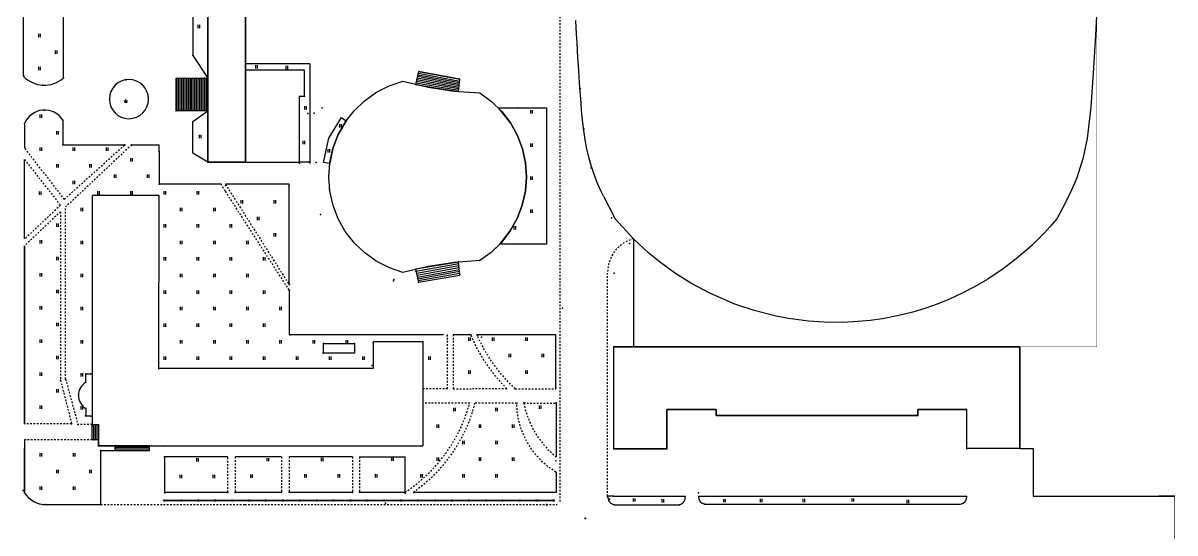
# Model space of a CAD drawing. Extents: x -992 to 2561, y -723 to 1492.
# Drawn here: x 2212.8 to 2560.7, y 1068.1 to 1222.2 of the extents above; entities that cross this region are included whole.
import ezdxf

# ---------------------------------------------------------------- set-up
doc = ezdxf.new("R2010")
doc.units = 0
doc.header["$LTSCALE"] = 0.5
doc.header["$PDSIZE"] = 0.2
doc.linetypes.add('X6', pattern=[2, 1, -1])
doc.layers.get('0').update_dxf_attribs({"linetype": 'CONTINUOUS'})
doc.layers.add('ASSIST', color=7, linetype='CONTINUOUS', plot=False)
for name, color, linetype in [('DLDW', 11, 'CONTINUOUS'), ('DLSS', 4, 'CONTINUOUS'), ('JMD', 6, 'CONTINUOUS'), ('ZBTZ', 3, 'CONTINUOUS'), ('ZDH', 1, 'CONTINUOUS')]:
    doc.layers.add(name, color=color, linetype=linetype)
doc.linetypes.add('1161', pattern='A,0,[149,AAA.SHX,S=0.15,R=0,X=0,Y=0],-1.6', length=1.6)
doc.linetypes.add('443', pattern='A,9.4,[169,AAA.SHX,S=1,R=0,X=0,Y=0.15],0.6', length=10)
doc.linetypes.add('444', pattern='A,4.5,[145,AAA.SHX,S=1,R=0,X=0,Y=1],4.5,-0.5,[146,AAA.SHX,S=1,R=0,X=0,Y=0],-0.5', length=10)

# ---------------------------------------------------------------- blocks, each defined once
blk = doc.blocks.new('gc121')
for p, q in [((-0.5, -1), (-0.5, 1)), ((0.5, -1), (0.5, 1))]:
    blk.add_line(p, q)
blk = doc.blocks.new('gc170')
at = {"linetype": 'Continuous'}
blk.add_circle((0, 0), 0.5, dxfattribs=at)
blk = doc.blocks.new('gc124')
for p, q in [((-1, 1), (0, 0)), ((-0.8, 0), (0.8, 0)), ((0, 0), (0, 1.6)), ((0, 0), (1, 1))]:
    blk.add_line(p, q)

msp = doc.modelspace()

# ---------------------------------------------------------------- linework, layer by layer
at = {"layer": 'ASSIST', "linetype": 'Continuous', "flags": 128}
for points, elevation in [([(2332.27, 1207.57), (2331.34, 1203.65), (2344.35, 1201.48), (2344.72, 1205.23)], 80.17), ([(2259.06, 1205.56), (2268.6, 1205.56), (2268.6, 1195.71), (2259.06, 1195.71)], 78.17), ([(2331.32, 1147.8), (2332.27, 1143.9), (2344.74, 1145.97), (2344.35, 1149.95)], 80.68), ([(2240.5, 1094.43), (2240.5, 1092.99), (2250.99, 1092.99), (2250.99, 1094.43)], 0.2), ([(2372.99, 1077.88), (2255.47, 1077.88)], 2.6)]:
    msp.add_lwpolyline(points, close=True, dxfattribs=dict(at, elevation=elevation))
at = {"layer": 'ASSIST', "linetype": 'Continuous', "elevation": 2.6, "flags": 128}
msp.add_lwpolyline([(2372.99, 1077.88), (2372.99, 1077.88)], dxfattribs=at)
at = {"layer": 'DLDW', "linetype": 'Continuous', "elevation": 2.6, "flags": 128}
for points in [[(2537.13, 1226.21), (2536.73, 1218.53), (2536.1, 1208.62), (2535.28, 1196.75), (2534.21, 1187.3), (2532.92, 1181.13), (2531.62, 1176.98), (2531.05, 1175.42), (2528.97, 1170.55), (2526.61, 1165.86), (2525.03, 1162.97), (2522.97, 1160.58), (2521.19, 1158.65), (2519.64, 1157.06), (2517.57, 1155.06), (2515.32, 1153.03), (2512.3, 1150.51), (2508.53, 1147.68), (2504.17, 1144.78), (2500.16, 1142.43), (2496.48, 1140.52), (2492.64, 1138.75), (2488.94, 1137.26), (2485.51, 1136.05), (2481.53, 1134.84), (2477.29, 1133.78), (2472.38, 1132.83), (2468.66, 1132.3), (2465.07, 1131.95), (2460.41, 1131.71), (2454.81, 1131.76), (2450, 1132.09), (2444.01, 1132.88), (2440.28, 1133.59), (2433.62, 1135.29), (2427.78, 1137.25), (2420.46, 1140.4), (2414.53, 1143.58), (2409.53, 1146.74), (2404.88, 1150.14), (2401.9, 1152.58), (2397.14, 1156.98)], [(2388.06, 1169.88), (2387.39, 1171.3), (2386.9, 1172.39), (2386.41, 1173.53), (2386.02, 1174.48), (2385.48, 1175.88), (2385.05, 1177.05), (2384.47, 1178.8), (2383.94, 1180.58), (2383.64, 1181.7), (2383.07, 1184.16), (2382.67, 1186.25), (2382.14, 1189.71), (2381.86, 1192.08), (2381.68, 1193.85), (2381.49, 1195.97), (2381.33, 1197.99), (2381.15, 1200.5), (2381, 1202.64), (2380.8, 1205.8), (2380.55, 1209.44), (2380.4, 1211.65), (2380.11, 1216.32), (2379.96, 1218.85), (2379.73, 1222.98)], [(2388.06, 1169.88), (2391.67, 1162.97)]]:
    msp.add_lwpolyline(points, dxfattribs=at)
at = {"layer": 'DLSS', "linetype": 'X6'}
for p, q in [((2375.04, 1077.62, -0.15), (2375.04, 1320.67, -0.15)), ((2213.28, 1184.27, 78.84), (2225.22, 1168.89, 2.6)), ((2225.22, 1168.89, 2.6), (2243.46, 1185.37, 78.28)), ((2245.54, 1185.37, 78.28), (2225.62, 1166.63, 79.04)), ((2213.2, 1180.96, 78.09), (2224.08, 1167.13, 0.03)), ((2273.82, 1171.34, 79.38), (2272.64, 1173.46, 79.35)), ((2273.88, 1173.46, 79.35), (2293.15, 1143.16, 79.35)), ((2273.82, 1171.34, 79.38), (2293.15, 1141.36, 79.35)), ((2224.08, 1167.13, 79.02), (2213.27, 1156.96, 79.43)), ((2225.62, 1156.62, -0.05), (2225.62, 1166.63, -0.05)), ((2224.08, 1165.15, 2.6), (2224.08, 1114.25, 0.03)), ((2225.62, 1114.54, -0.05), (2225.62, 1156.62, -0.05)), ((2389.35, 1079.16, 79.67), (2389.35, 1146.61, 79.67)), ((2340.86, 1128.09, 0.07), (2340.86, 1111.67, 0.07)), ((2342.69, 1128.09, 0.07), (2342.68, 1111.67, 0.26)), ((2224.08, 1114.25, 0.03), (2227.44, 1101.07, 2.6)), ((2225.62, 1114.54, -0.05), (2229.33, 1100.87, 0.18)), ((2341.03, 1111.67, 0.19), (2333.53, 1111.67, -0.13)), ((2342.68, 1111.67, 2.6), (2348.53, 1111.67, 0.5)), ((2358.93, 1111.67, 0.5), (2348.53, 1111.67, 0.5)), ((2361.47, 1111.67, 0.46), (2373.7, 1111.67, 0.46)), ((2347.7, 1107.34, 0.16), (2333.59, 1107.34, -0.13)), ((2361.88, 1107.34, 0.45), (2349.18, 1107.34, 0.19)), ((2364, 1107.35, 0.54), (2373.81, 1107.34, 0.63)), ((2227.44, 1101.07, 0.1), (2213.29, 1101.09, 2.6)), ((2233.66, 1100.87, 0.18), (2229.36, 1100.88, 0.18)), ((2233.66, 1096.25, 0.25), (2213.23, 1096.25, 2.6)), ((2236.24, 1076.64, 0.22), (2279.76, 1076.64, 0.22)), ((2279.76, 1076.64, 0.22), (2374.07, 1076.64, 0.22))]:
    msp.add_line(p, q, dxfattribs=at)
at = {"layer": 'DLSS', "linetype": 'X6', "elevation": 2.6, "flags": 128}
for points in [[(2224.08, 1165.15), (2224.08, 1165.18), (2213.21, 1154.88)], [(2340.86, 1128.09), (2340.86, 1111.67)], [(2342.69, 1128.09), (2342.68, 1111.67)], [(2358.93, 1111.67), (2357.13, 1113.55), (2354.75, 1116.37), (2352.94, 1118.85), (2351.17, 1121.63), (2349.86, 1124), (2348.41, 1127.03), (2348.03, 1127.91)], [(2361.47, 1111.67), (2360.02, 1113.05), (2358.41, 1114.75), (2356.84, 1116.56), (2355.54, 1118.22), (2354.1, 1120.26), (2352.91, 1122.13), (2351.99, 1123.72), (2351, 1125.61), (2350.56, 1126.52), (2349.87, 1128.09)], [(2328.15, 1080.37), (2330.58, 1082.07), (2332.67, 1083.72), (2335.35, 1086.15), (2337.78, 1088.73), (2340.42, 1092.04), (2341.95, 1094.29), (2343.74, 1097.34), (2345.08, 1100.03), (2346.14, 1102.56), (2347.04, 1105.09), (2347.7, 1107.34)], [(2349.18, 1107.34), (2348.34, 1104.16), (2347.63, 1102.17), (2346.62, 1099.74), (2345.5, 1097.42), (2343.8, 1094.36), (2341.62, 1091.1), (2339.24, 1088.09), (2337.37, 1086.03), (2335.25, 1083.97), (2333.65, 1082.56), (2330.85, 1080.37)], [(2373.7, 1086.47), (2371.4, 1088.07), (2369.61, 1089.61), (2367.81, 1091.51), (2366.58, 1093.08), (2365.1, 1095.38), (2364.16, 1097.23), (2363.14, 1099.81), (2362.55, 1101.86), (2362.07, 1104.49), (2361.88, 1107.34)], [(2364, 1107.35), (2364.59, 1104.93), (2365.56, 1102.15), (2366.57, 1099.97), (2367.19, 1098.82), (2368.4, 1096.91), (2369.64, 1095.24), (2371.44, 1093.21), (2372.71, 1091.99), (2373.79, 1091.07)], [(2274.61, 1080.37), (2274.61, 1091.07)], [(2276.8, 1091.07), (2276.8, 1080.37)], [(2290.88, 1091.07), (2290.88, 1080.37)], [(2293.16, 1091.07), (2293.16, 1080.39)], [(2312.3, 1091.07), (2312.3, 1080.37)], [(2314.44, 1091.07), (2314.44, 1080.37)]]:
    msp.add_lwpolyline(points, dxfattribs=at)
at = {"layer": 'DLSS', "linetype": 'X6'}
msp.add_arc((2399.88, 1146.81, 79.73), 10.53, 105.0602, 181.0782, dxfattribs=at)
at = {"layer": 'JMD', "linetype": 'Continuous'}
for p, q in [((2332.27, 1207.57, 2.6), (2331.34, 1203.65, 2.6)), ((2332.27, 1207.55, 2.6), (2344.72, 1205.23, 80.08)), ((2259.06, 1205.56, 2.6), (2268.6, 1205.56, 2.6)), ((2259.1, 1205.56, 2.6), (2259.1, 1195.71, 2.6)), ((2259.6, 1205.56, 2.6), (2259.6, 1195.71, 2.6)), ((2260.1, 1205.56, 2.6), (2260.1, 1195.71, 2.6)), ((2260.6, 1205.56, 2.6), (2260.6, 1195.71, 2.6)), ((2261.1, 1205.56, 2.6), (2261.1, 1195.71, 2.6)), ((2261.6, 1205.56, 2.6), (2261.6, 1195.71, 2.6)), ((2262.1, 1205.56, 2.6), (2262.1, 1195.71, 2.6)), ((2262.6, 1205.56, 2.6), (2262.6, 1195.71, 2.6)), ((2263.1, 1205.56, 2.6), (2263.1, 1195.71, 2.6)), ((2263.6, 1205.56, 2.6), (2263.6, 1195.71, 2.6)), ((2264.1, 1205.56, 2.6), (2264.1, 1195.71, 2.6)), ((2264.6, 1205.56, 2.6), (2264.6, 1195.71, 2.6)), ((2265.1, 1205.56, 2.6), (2265.1, 1195.71, 2.6)), ((2265.6, 1205.56, 2.6), (2265.6, 1195.71, 2.6)), ((2266.1, 1205.56, 2.6), (2266.1, 1195.71, 2.6)), ((2266.6, 1205.56, 2.6), (2266.6, 1195.71, 2.6)), ((2267.1, 1205.56, 2.6), (2267.1, 1195.71, 2.6)), ((2267.6, 1205.56, 2.6), (2267.6, 1195.71, 2.6)), ((2268.1, 1205.56, 2.6), (2268.1, 1195.71, 2.6)), ((2268.6, 1205.56, 2.6), (2268.6, 1195.71, 2.6)), ((2331.46, 1204.14, 2.6), (2344.39, 1201.93, 2.6)), ((2331.57, 1204.63, 2.6), (2344.44, 1202.39, 2.6)), ((2331.69, 1205.11, 2.6), (2344.48, 1202.85, 2.6)), ((2331.8, 1205.6, 2.6), (2344.53, 1203.3, 2.6)), ((2331.92, 1206.09, 2.6), (2344.57, 1203.76, 2.6)), ((2332.03, 1206.57, 2.6), (2344.62, 1204.21, 2.6)), ((2332.15, 1207.06, 2.6), (2344.66, 1204.67, 2.6)), ((2344.35, 1201.48, 2.6), (2344.72, 1205.23, 80.08)), ((2331.34, 1203.65, 2.6), (2344.35, 1201.48, 2.6)), ((2268.6, 1195.71, 2.6), (2259.06, 1195.71, 2.6)), ((2391.67, 1162.97, 79.73), (2397.14, 1156.98, 79.73)), ((2331.46, 1147.19, 80.68), (2344.39, 1149.52, 2.6)), ((2331.62, 1146.56, 80.68), (2344.45, 1148.93, 2.6)), ((2331.76, 1145.98, 43.64), (2344.51, 1148.34, 2.6)), ((2344.74, 1145.97, 2.6), (2344.35, 1149.95, 79.55)), ((2331.32, 1147.8, 79.54), (2332.27, 1143.9, 2.6)), ((2331.91, 1145.35, 2.6), (2344.57, 1147.75, 2.6)), ((2332.03, 1144.87, 2.6), (2344.63, 1147.16, 2.6)), ((2332.15, 1144.38, 2.6), (2344.68, 1146.56, 2.6)), ((2332.27, 1143.9, 2.6), (2344.74, 1145.97, 2.6)), ((2333.53, 1125.83, 2.6), (2333.53, 1094.43, 2.6)), ((2233.66, 1100.87, 2.6), (2235.58, 1100.87, 2.6)), ((2234.08, 1100.87, 2.6), (2234.08, 1096.25, 2.6)), ((2234.58, 1100.87, 2.6), (2234.58, 1096.25, 2.6)), ((2235.08, 1100.87, 2.6), (2235.08, 1096.25, 2.6)), ((2235.58, 1100.87, 2.6), (2235.58, 1096.25, 2.6)), ((2235.58, 1096.25, 2.6), (2233.66, 1096.25, 2.6)), ((2240.5, 1094.43, 2.6), (2240.5, 1092.99, 2.6)), ((2240.5, 1093.99, 2.6), (2250.99, 1093.99, 2.6)), ((2240.5, 1093.49, 2.6), (2250.99, 1093.49, 2.6)), ((2240.5, 1092.99, 2.6), (2250.99, 1092.99, 2.6)), ((2250.99, 1092.99, 2.6), (2250.99, 1094.43, 2.6)), ((2513.92, 1093.59, 2.6), (2517.94, 1093.59, 2.6)), ((2555.82, 1079.16, 2.6), (2560.66, 1079.16, 2.2)), ((2560.66, 1079.16, 2.2), (2555.82, 1079.16, 2.6))]:
    msp.add_line(p, q, dxfattribs=at)
at = {"layer": 'JMD', "linetype": '443', "const_width": 0.15, "elevation": 2.6, "flags": 128}
for points in [[(2513.92, 1124.33), (2537.13, 1124.33), (2537.13, 1353.11), (2415.72, 1353.11)], [(2560.66, 1079.16), (2560.66, 990.09), (2519.49, 990.09)]]:
    msp.add_lwpolyline(points, dxfattribs=at)
at = {"layer": 'JMD', "linetype": 'Continuous', "elevation": 2.6, "flags": 128}
for points in [[(2268.6, 1248.73), (2268.6, 1180.1), (2279.98, 1180.1), (2279.98, 1243.27), (2281.78, 1243.27), (2281.78, 1248.73), (2268.6, 1248.73)], [(2268.6, 1248.73), (2268.6, 1180.1), (2279.98, 1180.1), (2279.98, 1243.27), (2281.78, 1243.27), (2281.78, 1248.73), (2268.6, 1248.73)], [(2279.98, 1180.1), (2279.98, 1243.27), (2281.78, 1243.27), (2281.78, 1248.73), (2268.6, 1248.73), (2268.6, 1205.56), (2268.6, 1180.1), (2279.98, 1180.1)], [(2268.6, 1248.73), (2281.78, 1248.73), (2281.78, 1243.27), (2279.98, 1243.27), (2279.98, 1180.1), (2268.6, 1180.2), (2268.6, 1248.73)], [(2279.98, 1180.1), (2296.31, 1180.1), (2296.31, 1200.12), (2297.78, 1200.12), (2297.78, 1207.97), (2279.98, 1207.97)], [(2253.75, 1117.73), (2253.88, 1170.08), (2233.66, 1170.08)], [(2333.53, 1125.83), (2318.48, 1125.83), (2318.48, 1117.73), (2253.75, 1117.73)], [(2407.28, 1093.51), (2391.27, 1093.51), (2391.27, 1124.33), (2513.92, 1124.33), (2513.92, 1093.59), (2497.9, 1093.59), (2497.9, 1105.41), (2483.03, 1105.41), (2483.03, 1103.53), (2422.15, 1103.53), (2422.15, 1105.41), (2407.28, 1105.41), (2407.28, 1093.51)], [(2513.92, 1093.59), (2513.92, 1124.33), (2391.27, 1124.33)], [(2253.75, 1117.73), (2253.75, 1117.73)], [(2391.27, 1093.51), (2407.28, 1093.51), (2407.28, 1105.41), (2422.15, 1105.41), (2422.15, 1103.53), (2483.03, 1103.53), (2483.03, 1105.41), (2497.9, 1105.41)], [(2235.58, 1096.25), (2235.58, 1094.43), (2333.53, 1094.43)], [(2240.5, 1094.43), (2235.58, 1094.43), (2235.58, 1096.25)], [(2517.94, 1093.59), (2517.94, 1079.16)], [(2517.94, 1079.16), (2555.82, 1079.16)]]:
    msp.add_lwpolyline(points, dxfattribs=at)
at = {"layer": 'JMD', "linetype": 'Continuous', "flags": 128}
for points, elevation in [([(2327.53, 1204.64), (2335.16, 1202.83), (2342.9, 1201.63), (2350.78, 1201.06), (2354.25, 1198.53), (2357.37, 1195.48), (2359.98, 1192.05), (2362.1, 1188.2), (2363.61, 1184.17), (2364.53, 1179.97), (2364.83, 1175.73), (2364.51, 1171.4), (2363.58, 1167.18), (2362.01, 1163.07), (2359.95, 1159.38), (2357.39, 1156.01), (2354.19, 1152.88), (2350.78, 1150.4), (2343, 1149.84), (2335.15, 1148.63), (2327.53, 1146.82), (2323.47, 1148.19), (2319.48, 1150.22), (2315.98, 1152.7), (2312.89, 1155.65), (2310.1, 1159.23), (2307.98, 1163), (2306.41, 1167.07), (2305.45, 1171.34), (2305.12, 1175.73), (2305.43, 1180.02), (2306.38, 1184.3), (2307.9, 1188.31), (2310.11, 1192.24), (2312.74, 1195.65), (2315.92, 1198.71), (2319.51, 1201.27), (2323.39, 1203.24), (2327.53, 1204.64)], 2.6), ([(2327.53, 1204.64), (2334.83, 1202.91), (2342.9, 1201.63), (2350.78, 1201.06), (2354.25, 1198.53), (2357.37, 1195.48), (2359.98, 1192.05), (2362.1, 1188.2), (2363.61, 1184.17), (2364.53, 1179.97), (2364.83, 1175.73), (2364.51, 1171.4), (2363.58, 1167.18), (2362.01, 1163.07), (2359.95, 1159.38), (2356.76, 1155.32), (2354.19, 1152.88), (2350.78, 1150.4), (2343, 1149.84), (2335.15, 1148.63), (2327.53, 1146.82), (2323.47, 1148.19), (2319.48, 1150.22), (2315.98, 1152.7), (2312.89, 1155.65), (2310.1, 1159.23), (2307.98, 1163), (2306.41, 1167.07), (2305.45, 1171.34), (2305.12, 1175.73), (2305.42, 1179.76), (2306.38, 1184.3), (2307.9, 1188.31), (2310.39, 1192.66), (2312.74, 1195.65), (2315.92, 1198.71), (2319.51, 1201.27), (2323.39, 1203.24), (2327.53, 1204.64)], 2.6), ([(2303.51, 1125.33), (2312.89, 1125.33), (2312.89, 1122.39), (2303.51, 1122.39)], 80.24), ([(2233.66, 1100.87), (2235.58, 1100.87), (2235.58, 1096.25), (2233.66, 1096.25)], 0.18)]:
    msp.add_lwpolyline(points, close=True, dxfattribs=dict(at, elevation=elevation))
at = {"layer": 'JMD', "linetype": '444', "elevation": 2.6, "flags": 128}
msp.add_lwpolyline([(2397.14, 1156.98), (2397.14, 1156.98), (2397.14, 1124.33)], dxfattribs=at)
at = {"layer": 'ZBTZ', "linetype": 'Continuous'}
for p, q in [((2212.81, 1249.27, -0.08), (2212.81, 1206.19, -0.08)), ((2225.02, 1205.59, -0.05), (2225.02, 1231.68, -0.05)), ((2299.35, 1209.91, 78.54), (2279.98, 1209.91, 79.17)), ((2299.35, 1209.91, 78.54), (2299.35, 1180.1, 78.54)), ((2213.2, 1191.79, 79.43), (2213.2, 1184.39, 79.43)), ((2224.82, 1192.85, 79.36), (2224.82, 1185.37, 78.28)), ((2224.82, 1185.37, 78.28), (2243.46, 1185.37, 78.28)), ((2245.54, 1185.37, 78.28), (2253.88, 1185.37, 78.28)), ((2253.88, 1183.38, 79.42), (2253.88, 1185.37, 79.42)), ((2253.88, 1183.38, 79.42), (2253.88, 1173.46, 79.42)), ((2213.21, 1156.96, 68.7), (2213.2, 1180.96, 78.09)), ((2299.35, 1180.1, 78.54), (2296.31, 1180.1, 2.6)), ((2272.64, 1173.46, 79.35), (2253.88, 1173.46, 79.35)), ((2293.15, 1173.46, 79.35), (2273.88, 1173.46, 79.35)), ((2293.15, 1143.16, 79.35), (2293.15, 1173.46, 79.35)), ((2213.22, 1101.09, 46.87), (2213.21, 1154.88, 67.89)), ((2293.15, 1141.36, 79.35), (2293.15, 1128.09, 79.35)), ((2293.15, 1128.09, 79.35), (2339.59, 1128.09, 0.07)), ((2342.69, 1128.09, 0.07), (2347.96, 1128.09, 0.07)), ((2349.87, 1128.09, 0.07), (2373.7, 1128.09, 0.07)), ((2373.7, 1111.67, 0.46), (2373.7, 1128.09, 0.07)), ((2231.71, 1116.14, 0.24), (2233.66, 1116.14, 0.26)), ((2231.74, 1113.64, 0.16), (2231.71, 1116.14, 0.24)), ((2373.81, 1107.34, 0.63), (2373.81, 1091.07, 0.63)), ((2231.72, 1105.68, 0.04), (2231.72, 1103.36, 0.14)), ((2233.35, 1103.36, 0.14), (2231.72, 1103.36, 0.14)), ((2233.66, 1103.36, 0.26), (2233.66, 1100.87, 0.18)), ((2213.23, 1080.11, 36.96), (2213.23, 1093.67, 8.1)), ((2255.49, 1091.07, 0.55), (2255.49, 1080.37, 0.29)), ((2274.61, 1091.07, 2.6), (2255.49, 1091.07, 0.55)), ((2290.88, 1091.07, 2.6), (2276.8, 1091.07, 2.6)), ((2312.3, 1091.07, 2.6), (2293.16, 1091.07, 2.6)), ((2314.44, 1091.07, 2.6), (2328.15, 1091.07, 0.55)), ((2328.15, 1080.37, 0.29), (2328.15, 1091.07, 0.55)), ((2373.81, 1086.47, 0.63), (2373.81, 1080.4, 0.63)), ((2255.49, 1080.37, 0.29), (2274.61, 1080.37, 0.29)), ((2276.8, 1080.37, 0.29), (2290.88, 1080.37, 0.29)), ((2293.16, 1080.39, 0.22), (2312.3, 1080.37, 0.29)), ((2314.44, 1080.37, 0.29), (2328.15, 1080.37, 0.29)), ((2330.85, 1080.37, 0.31), (2373.81, 1080.4, 0.63)), ((2391.13, 1079.16, 79.67), (2389.35, 1079.16, 79.67)), ((2391.13, 1079.16, 79.67), (2412.74, 1079.16, 79.67)), ((2416.76, 1079.16, 79.67), (2497.91, 1079.16, 79.67)), ((2219.56, 1076.64, -0.04), (2236.11, 1076.64, -0.04)), ((2391.36, 1076.58, 79.67), (2411.02, 1076.61, 79.96)), ((2418.7, 1076.73, 79.67), (2495.96, 1076.73, 79.67))]:
    msp.add_line(p, q, dxfattribs=at)
at = {"layer": 'ZBTZ', "linetype": 'Continuous', "elevation": 2.6, "flags": 128}
for points in [[(2268.6, 1248.73), (2264.03, 1247.25), (2264.03, 1212.41), (2268.6, 1205.56), (2268.6, 1248.73)], [(2268.6, 1195.71), (2268.6, 1180.1), (2264.03, 1182.88), (2264.03, 1192.47), (2268.6, 1195.71)], [(2308.97, 1193.63), (2310.39, 1192.66), (2307.9, 1188.31), (2306.38, 1184.3), (2305.4, 1179.76), (2303.51, 1180.02), (2305.16, 1187.41), (2308.97, 1193.63)], [(2356.39, 1196.53), (2370.87, 1196.53), (2370.87, 1155.32), (2356.76, 1155.32), (2359.95, 1159.38), (2362.01, 1163.07), (2363.58, 1167.18), (2364.51, 1171.4), (2364.83, 1175.73), (2364.53, 1179.97), (2363.61, 1184.17), (2362.1, 1188.2), (2359.98, 1192.05), (2356.39, 1196.53)], [(2213.23, 1096.25), (2213.23, 1096.25)]]:
    msp.add_lwpolyline(points, close=True, dxfattribs=at)
at = {"layer": 'ZBTZ', "linetype": '1161', "elevation": 2.6, "flags": 128}
msp.add_lwpolyline([(2238.83, 1199.2, 1), (2250.65, 1199.2, 1)], format="xyb", close=True, dxfattribs=at)
at = {"layer": 'ZBTZ', "linetype": 'Continuous', "elevation": 2.6, "flags": 128}
for points in [[(2233.66, 1170.03), (2233.66, 1100.87), (2235.23, 1100.87)], [(2213.21, 1154.88), (2213.22, 1101.09), (2213.29, 1101.09)], [(2213.23, 1096.25), (2213.23, 1080.11), (2214.44, 1078.7), (2215.98, 1077.61), (2217.68, 1076.92), (2219.56, 1076.64), (2236.24, 1076.64), (2236.24, 1092.99), (2240.5, 1092.99)], [(2233.66, 1096.25), (2233.66, 1096.25)]]:
    msp.add_lwpolyline(points, dxfattribs=at)
at = {"layer": 'ZBTZ', "linetype": 'Continuous'}
for centre, radius, start, end in [((2219.22, 1212.21, -0.08), 8.8, 223.1824, 311.2093), ((2219.28, 1189.33, 79.36), 6.56, 32.4835, 157.9676), ((2234.17, 1109.65, 0.04), 4.67, 121.3579, 238.282), ((2219.78, 1084.54, 36.96), 7.91, 214.085, 268.4108), ((2391.95, 1079.12, 79.67), 2.6, 179.0137, 256.8082), ((2410.55, 1078.83, 79.96), 2.27, 281.9588, 6.5773), ((2419.23, 1079.15, 79.67), 2.47, 179.5879, 257.6517), ((2495.43, 1079.15, 79.67), 2.47, 282.3483, 0.4121)]:
    msp.add_arc(centre, radius, start, end, dxfattribs=at)
at = {"layer": 'ZDH', "linetype": 'Continuous'}
for p in [(2264.03, 1212.41, 77.55), (2264.03, 1212.41, 77.55), (2213.01, 1206.19, -0.05), (2213.01, 1206.19, -0.05), (2225.02, 1205.59, -0.01), (2225.02, 1205.59, -0.01), (2243.91, 1205.06, 0.16), (2243.91, 1205.06, 0.16), (2267.59, 1205.56, 78.17), (2267.59, 1205.56, 78.17), (2218.69, 1203.43, -0.04), (2218.69, 1203.43, -0.04), (2259.12, 1202.55, 77.5), (2259.12, 1202.55, 77.5), (2381.03, 1202.37, 80.82), (2238.83, 1199.16, 0.12), (2238.83, 1199.16, 0.12), (2250.6, 1199.93, 0.22), (2250.6, 1199.93, 0.22), (2296.31, 1199.95, 79.64), (2297.78, 1200.12, 79.89), (2219.24, 1195.89, 79.28), (2259.06, 1195.71, 77.52), (2259.06, 1195.71, 77.52), (2298.76, 1194.83, 79.44), (2300.75, 1194.93, 79.4), (2303.1, 1196.53, 79.44), (2362.18, 1196.53, 79.44), (2213.2, 1191.79, 79.43), (2224.82, 1192.85, 79.36), (2382.2, 1190.2, 76.39), (2382.2, 1190.2, 76.39), (2224.82, 1185.37, 78.28), (2243.49, 1185.41, 78.28), (2245.54, 1185.37, 78.28), (2253.88, 1183.38, 79.42), (2268.6, 1180.1, 77.73), (2268.6, 1180.1, 77.73), (2296.3, 1179.85, 79.54), (2299.35, 1179.92, 79.51), (2301.33, 1180.02, 79.48), (2383.95, 1180.54, 80.03), (2384.4, 1178.41, 80.06), (2253.88, 1173.46, 79.35), (2273.88, 1173.14, 79.39), (2293.15, 1172.84, 79.44), (2253.71, 1170.08, 79.81), (2305.37, 1171.93, 79.54), (2302.63, 1164.32, 78.29), (2390.48, 1163.33, 80.35), (2360.13, 1159.65, 80.17), (2361.22, 1161.74, 80.06), (2395.95, 1155.59, 80.6), (2344.28, 1149.98, 80.66), (2350.78, 1150.4, 80.06), (2331.46, 1147.19, 80.68), (2344.71, 1146.32, 80.06), (2391.37, 1146.59, 80.27), (2293.23, 1141.36, 79.57), (2293.29, 1143.16, 79.59), (2324.66, 1144.32, 79.55), (2324.73, 1144.66, 80.77), (2332.27, 1143.9, 80.17), (2375.68, 1135.99, 78.36), (2293.4, 1127.98, 79.6), (2339.59, 1128.09, 0.07), (2339.59, 1128.09, 0.07), (2340.86, 1127.69, 0.03), (2340.86, 1127.69, 0.03), (2348.03, 1127.91, 0.8), (2348.03, 1127.91, 0.8), (2350.02, 1127.73, 0.5), (2350.02, 1127.73, 0.5), (2303.51, 1125.33, 80.24), (2312.89, 1125.35, 80.22), (2318.48, 1125.58, 79.7), (2333.53, 1125.83, -0.13), (2333.53, 1125.83, -0.13), (2351.22, 1127.23, 0.42), (2351.22, 1127.23, 0.42), (2391.22, 1124.33, 79.72), (2303.44, 1122.39, 80.22), (2253.75, 1117.73, 79.2), (2318.21, 1118.65, 80.1), (2224.08, 1114.25, 0.03), (2224.08, 1114.25, 0.03), (2225.62, 1114.54, -0.05), (2225.62, 1114.54, -0.05), (2231.71, 1116.14, 0.24), (2231.71, 1116.14, 0.24), (2231.74, 1113.64, 0.16), (2231.74, 1113.64, 0.16), (2233.38, 1116.12, 0.55), (2233.38, 1116.12, 0.55), (2358.75, 1111.7, 0.46), (2358.75, 1111.7, 0.46), (2361.47, 1111.67, 0.46), (2361.47, 1111.67, 0.46), (2373.7, 1111.81, 0.66), (2373.7, 1111.81, 0.66), (2229.51, 1109.85, 0.07), (2229.51, 1109.85, 0.07), (2361.88, 1107.34, 0.45), (2361.88, 1107.34, 0.45), (2364, 1107.35, 0.54), (2364, 1107.35, 0.54), (2373.81, 1107.43, 0.63), (2373.81, 1107.43, 0.63), (2231.59, 1103.48, 0.14), (2231.59, 1103.48, 0.14), (2231.72, 1105.68, 0.04), (2231.72, 1105.68, 0.04), (2233.35, 1103.36, 0.14), (2233.35, 1103.36, 0.14), (2483.03, 1103.53, 80.23), (2227.44, 1101.07, 0.1), (2227.44, 1101.07, 0.1), (2229.33, 1100.87, 0.18), (2229.33, 1100.87, 0.18), (2233.66, 1100.32, 0.26), (2233.66, 1100.32, 0.26), (2234.1, 1096.25, 0.25), (2234.1, 1096.25, 0.25), (2235.58, 1094.43, 0.14), (2235.58, 1094.43, 0.14), (2236.24, 1092.96, 0.22), (2236.24, 1092.96, 0.22), (2240.5, 1092.99, 0.2), (2240.5, 1092.99, 0.2), (2240.69, 1094.47, 0.57), (2240.69, 1094.47, 0.57), (2251.04, 1094.36, 0.55), (2255.42, 1094.45, 0.55), (2391.27, 1093.51, 79.82), (2407.28, 1093.51, 79.58), (2497.9, 1093.59, 80.29), (2255.52, 1091.09, 0.21), (2255.52, 1091.09, 0.21), (2373.69, 1089.82, 0.09), (2373.69, 1089.82, 0.09), (2373.7, 1086.47, 0.11), (2373.7, 1086.47, 0.11), (2212.76, 1080.86, -0.17), (2212.76, 1080.86, -0.17), (2255.59, 1080.15, 0.11), (2255.59, 1080.15, 0.11), (2274.61, 1080.3, 0.16), (2274.61, 1080.3, 0.16), (2276.8, 1080.27, 0.21), (2276.8, 1080.27, 0.21), (2290.88, 1080.37, 0.29), (2290.88, 1080.37, 0.29), (2293.16, 1080.39, 0.22), (2293.16, 1080.39, 0.22), (2312.3, 1080.29, 0.25), (2312.3, 1080.29, 0.25), (2314.44, 1080.37, 0.29), (2314.44, 1080.37, 0.29), (2328.15, 1080.13, 0.23), (2328.15, 1080.13, 0.23), (2330.81, 1080.25, 0.26), (2330.81, 1080.25, 0.26), (2373.79, 1080.43, -0.16), (2373.79, 1080.43, -0.16), (2389.35, 1079.03, 79.7), (2391.13, 1079.16, 79.67), (2412.8, 1079.09, 79.91), (2416.76, 1080.16, 79.9), (2214.88, 1078.33, -0.16), (2214.88, 1078.33, -0.16), (2219.56, 1076.71, -0.13), (2219.56, 1076.71, -0.13), (2236.11, 1076.64, -0.04), (2236.11, 1076.64, -0.04), (2322.3, 1077.06, 0.29), (2322.3, 1077.06, 0.29), (2370.9, 1076.62, -0.15), (2370.9, 1076.46, -0.15), (2372.99, 1077.88, -0.12), (2372.99, 1077.88, -0.12), (2389.89, 1078.29, 79.65), (2391.36, 1076.58, 79.67), (2411.02, 1076.61, 79.96), (2418.7, 1076.73, 79.69), (2382.54, 1072.51, 2.6), (2382.54, 1072.51, 78.29), (2382.54, 1072.49, 78.43), (2382.55, 1072.48, 75), (2382.64, 1072.43, 79.4)]:
    msp.add_point(p, dxfattribs=at)

# ---------------------------------------------------------------- block references
at = {"layer": 'ZBTZ', "linetype": 'Continuous', "xscale": 0.5, "yscale": 0.5, "zscale": 0.5}
for name, p in [('gc121', (2265.94, 1221.15, 2.6)), ('gc121', (2283.29, 1208.93, 2.6)), ('gc121', (2292.51, 1208.73, 2.6)), ('gc121', (2298.11, 1196.55, 2.6)), ('gc121', (2308.67, 1191.15, 2.6)), ('gc121', (2266.35, 1187.88, 2.6)), ('gc121', (2297.6, 1186.06, 2.6)), ('gc121', (2305.23, 1183.53, 2.6)), ('gc121', (2218.02, 1170.78, 2.6)), ('gc170', (2255.47, 1077.88, 2.6)), ('gc170', (2260.58, 1077.88, 2.6)), ('gc170', (2265.69, 1077.88, 2.6)), ('gc170', (2270.8, 1077.88, 2.6)), ('gc170', (2275.91, 1077.88, 2.6)), ('gc170', (2281.02, 1077.88, 2.6)), ('gc170', (2286.13, 1077.88, 2.6)), ('gc170', (2291.24, 1077.88, 2.6)), ('gc170', (2296.35, 1077.88, 2.6)), ('gc170', (2301.46, 1077.88, 2.6)), ('gc170', (2306.57, 1077.88, 2.6)), ('gc170', (2311.68, 1077.88, 2.6)), ('gc170', (2316.79, 1077.88, 2.6)), ('gc170', (2321.89, 1077.88, 2.6)), ('gc170', (2327, 1077.88, 2.6)), ('gc170', (2332.11, 1077.88, 2.6)), ('gc170', (2337.22, 1077.88, 2.6)), ('gc170', (2342.33, 1077.88, 2.6)), ('gc170', (2347.44, 1077.88, 2.6)), ('gc170', (2352.55, 1077.88, 2.6)), ('gc170', (2357.66, 1077.88, 2.6)), ('gc170', (2362.77, 1077.88, 2.6)), ('gc170', (2367.88, 1077.88, 2.6)), ('gc170', (2372.99, 1077.88, 2.6)), ('gc121', (2397.45, 1078.03, 2.6)), ('gc121', (2406.05, 1077.76, 2.6)), ('gc121', (2424.69, 1077.83, 2.6)), ('gc121', (2435.8, 1077.89, 2.6)), ('gc121', (2448.72, 1077.89, 2.6)), ('gc121', (2463.51, 1078.03, 2.6)), ('gc121', (2480.05, 1077.62, 2.6))]:
    msp.add_blockref(name, p, dxfattribs=at)
at = {"layer": 'ZBTZ', "linetype": 'Continuous', "xscale": 0.5, "yscale": 0.5}
for name, p in [('gc121', (2217.81, 1218.41, 2.6)), ('gc121', (2222.81, 1213.41, 2.6)), ('gc121', (2217.81, 1208.41, 2.6)), ('gc124', (2243.83, 1198.3, 2.6)), ('gc121', (2218.2, 1194.04, 2.6)), ('gc121', (2366.39, 1195.32, 2.6)), ('gc121', (2223.2, 1189.04, 2.6)), ('gc121', (2218.2, 1184.04, 2.6)), ('gc121', (2228.2, 1184.04, 2.6)), ('gc121', (2238.2, 1184.04, 2.6)), ('gc121', (2366.39, 1185.32, 2.6)), ('gc121', (2245.62, 1180.88, 2.6)), ('gc121', (2223.2, 1179.04, 2.6)), ('gc121', (2233.2, 1179.04, 2.6)), ('gc121', (2240.62, 1175.88, 2.6)), ('gc121', (2250.62, 1175.88, 2.6)), ('gc121', (2228.2, 1174.04, 2.6)), ('gc121', (2366.39, 1175.32, 2.6)), ('gc121', (2235.62, 1170.88, 2.6)), ('gc121', (2245.62, 1170.88, 2.6)), ('gc121', (2255.62, 1170.88, 2.6)), ('gc121', (2265.62, 1170.88, 2.6)), ('gc121', (2230.62, 1165.88, 2.6)), ('gc121', (2260.62, 1165.88, 2.6)), ('gc121', (2270.62, 1165.88, 2.6)), ('gc121', (2278.88, 1168.16, 2.6)), ('gc121', (2288.88, 1168.16, 2.6)), ('gc121', (2366.39, 1165.32, 2.6)), ('gc121', (2283.88, 1163.16, 2.6)), ('gc121', (2223.21, 1161.07, 2.6)), ('gc121', (2255.62, 1160.88, 2.6)), ('gc121', (2265.62, 1160.88, 2.6)), ('gc121', (2275.62, 1160.88, 2.6)), ('gc121', (2361.39, 1160.32, 2.6)), ('gc121', (2218.21, 1156.07, 2.6)), ('gc121', (2230.62, 1155.88, 2.6)), ('gc121', (2260.62, 1155.88, 2.6)), ('gc121', (2270.62, 1155.88, 2.6)), ('gc121', (2280.62, 1155.88, 2.6)), ('gc121', (2288.88, 1158.16, 2.6)), ('gc121', (2223.21, 1151.07, 2.6)), ('gc121', (2255.62, 1150.88, 2.6)), ('gc121', (2265.62, 1150.88, 2.6)), ('gc121', (2275.62, 1150.88, 2.6)), ('gc121', (2285.62, 1150.88, 2.6)), ('gc121', (2218.21, 1146.07, 2.6)), ('gc121', (2230.62, 1145.88, 2.6)), ('gc121', (2260.62, 1145.88, 2.6)), ('gc121', (2270.62, 1145.88, 2.6)), ('gc121', (2280.62, 1145.88, 2.6)), ('gc121', (2223.21, 1141.07, 2.6)), ('gc121', (2255.62, 1140.88, 2.6)), ('gc121', (2265.62, 1140.88, 2.6)), ('gc121', (2275.62, 1140.88, 2.6)), ('gc121', (2285.62, 1140.88, 2.6)), ('gc121', (2218.21, 1136.07, 2.6)), ('gc121', (2230.62, 1135.88, 2.6)), ('gc121', (2260.62, 1135.88, 2.6)), ('gc121', (2270.62, 1135.88, 2.6)), ('gc121', (2280.62, 1135.88, 2.6)), ('gc121', (2290.62, 1135.88, 2.6)), ('gc121', (2223.21, 1131.07, 2.6)), ('gc121', (2255.62, 1130.88, 2.6)), ('gc121', (2265.62, 1130.88, 2.6)), ('gc121', (2275.62, 1130.88, 2.6)), ('gc121', (2285.62, 1130.88, 2.6)), ('gc121', (2218.21, 1126.07, 2.6)), ('gc121', (2230.62, 1125.88, 2.6)), ('gc121', (2260.62, 1125.88, 2.6)), ('gc121', (2270.62, 1125.88, 2.6)), ('gc121', (2280.62, 1125.88, 2.6)), ('gc121', (2290.62, 1125.88, 2.6)), ('gc121', (2300.62, 1125.88, 2.6)), ('gc121', (2310.62, 1125.88, 2.6)), ('gc121', (2347.69, 1126.67, 2.6)), ('gc121', (2354.87, 1126.67, 2.6)), ('gc121', (2364.87, 1126.67, 2.6)), ('gc121', (2223.21, 1121.07, 2.6)), ('gc121', (2255.62, 1120.88, 2.6)), ('gc121', (2265.62, 1120.88, 2.6)), ('gc121', (2275.62, 1120.88, 2.6)), ('gc121', (2285.62, 1120.88, 2.6)), ('gc121', (2295.62, 1120.88, 2.6)), ('gc121', (2305.62, 1120.88, 2.6)), ('gc121', (2315.62, 1120.88, 2.6)), ('gc121', (2335.62, 1120.88, 2.6)), ('gc121', (2359.87, 1121.67, 2.6)), ('gc121', (2369.87, 1121.67, 2.6)), ('gc121', (2347.69, 1116.67, 2.6)), ('gc121', (2364.87, 1116.67, 2.6)), ('gc121', (2218.21, 1116.07, 2.6)), ('gc121', (2230.62, 1115.88, 2.6)), ('gc121', (2223.21, 1111.07, 2.6)), ('gc121', (2218.21, 1106.07, 2.6)), ('gc121', (2369, 1106.07, 2.6)), ('gc121', (2230.62, 1105.88, 2.6)), ('gc121', (2343.15, 1105.37, 2.6)), ('gc121', (2355.85, 1105.37, 2.6)), ('gc121', (2338.15, 1100.37, 2.6)), ('gc121', (2350.85, 1100.37, 2.6)), ('gc121', (2360.85, 1100.37, 2.6)), ('gc121', (2345.85, 1095.37, 2.6)), ('gc121', (2355.85, 1095.37, 2.6)), ('gc121', (2218.23, 1091.64, 2.6)), ('gc121', (2228.23, 1091.64, 2.6)), ('gc121', (2265.49, 1090.15, 2.6)), ('gc121', (2286.8, 1090.22, 2.6)), ('gc121', (2303.16, 1090.29, 2.6)), ('gc121', (2324.44, 1090.37, 2.6)), ('gc121', (2338.15, 1090.37, 2.6)), ('gc121', (2350.85, 1090.37, 2.6)), ('gc121', (2360.85, 1090.37, 2.6)), ('gc121', (2223.23, 1086.64, 2.6)), ('gc121', (2233.23, 1086.64, 2.6)), ('gc121', (2281.8, 1085.22, 2.6)), ('gc121', (2298.16, 1085.29, 2.6)), ('gc121', (2308.16, 1085.29, 2.6)), ('gc121', (2319.44, 1085.37, 2.6)), ('gc121', (2333.15, 1085.37, 2.6)), ('gc121', (2345.85, 1085.37, 2.6)), ('gc121', (2355.85, 1085.37, 2.6)), ('gc121', (2260.49, 1085.15, 2.6)), ('gc121', (2270.49, 1085.15, 2.6)), ('gc121', (2218.23, 1081.64, 2.6)), ('gc121', (2228.23, 1081.64, 2.6))]:
    msp.add_blockref(name, p, dxfattribs=at)
at = {"layer": 'ZBTZ', "linetype": 'Continuous', "xscale": 0.5, "yscale": 0.5, "zscale": 0.5, "rotation": 180}
for p in [(2260.58, 1077.88, 2.6), (2265.69, 1077.88, 2.6), (2270.8, 1077.88, 2.6), (2275.91, 1077.88, 2.6), (2281.02, 1077.88, 2.6), (2286.13, 1077.88, 2.6), (2291.24, 1077.88, 2.6), (2296.35, 1077.88, 2.6), (2301.46, 1077.88, 2.6), (2306.57, 1077.88, 2.6), (2311.68, 1077.88, 2.6), (2316.79, 1077.88, 2.6), (2321.89, 1077.88, 2.6), (2327, 1077.88, 2.6), (2332.11, 1077.88, 2.6), (2337.22, 1077.88, 2.6), (2342.33, 1077.88, 2.6), (2347.44, 1077.88, 2.6), (2352.55, 1077.88, 2.6), (2357.66, 1077.88, 2.6), (2362.77, 1077.88, 2.6), (2367.88, 1077.88, 2.6), (2372.99, 1077.88, 2.6)]:
    msp.add_blockref('gc170', p, dxfattribs=at)

doc.saveas('drawing.dxf')
